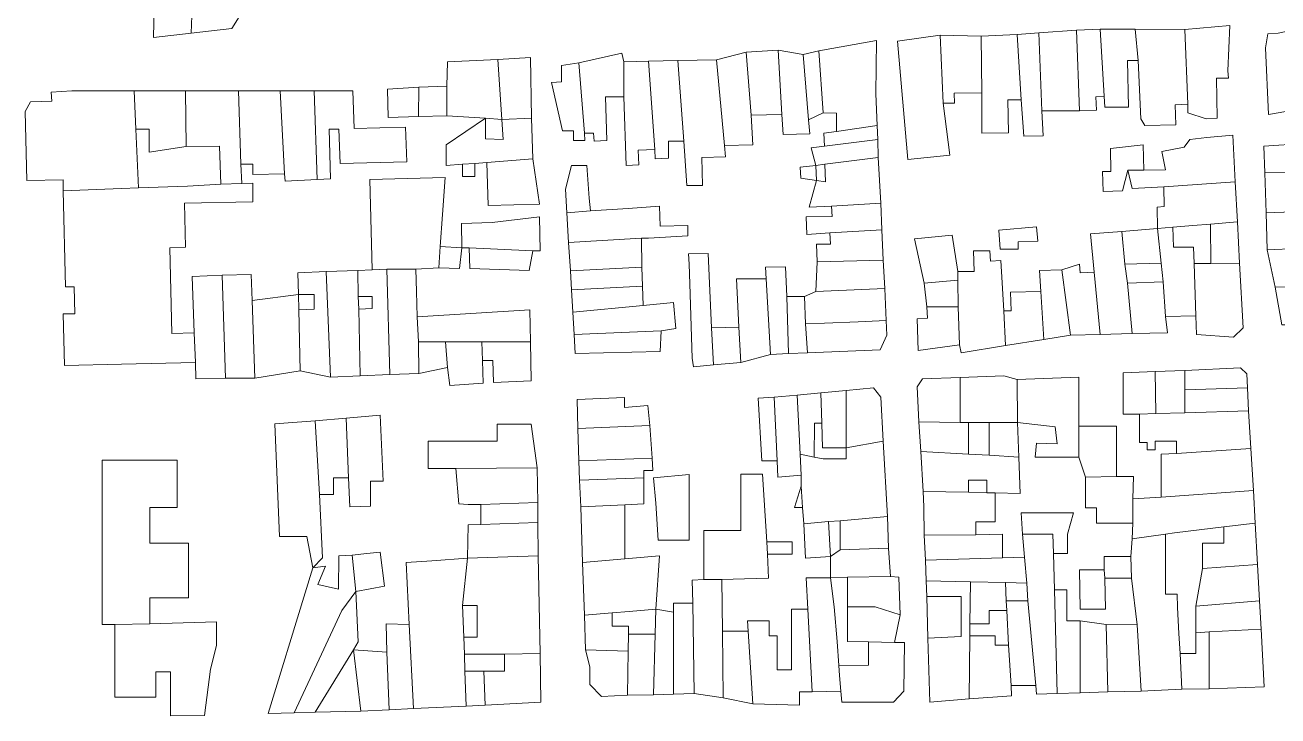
# Model space of a CAD drawing. Header units: inches. Extents: x 1138763 to 1140867, y 1050756 to 1053008.
# Drawn here: x 1138923.3 to 1139181.8, y 1052683.5 to 1052825.9 of the extents above; entities that cross this region are included whole.
import ezdxf

# ---------------------------------------------------------------- set-up
doc = ezdxf.new("R2010")
doc.units = ezdxf.units.IN
doc.header["$MEASUREMENT"] = 0
doc.layers.add('LimEdif_AM', color=44, linetype='Continuous', lineweight=5)

msp = doc.modelspace()

# ---------------------------------------------------------------- linework, layer by layer
at = {"layer": 'LimEdif_AM'}
for points in [[(1138958.31, 1052844), (1138957.56, 1052824.25), (1138949.81, 1052823.37), (1138950.19, 1052841.87), (1138949.06, 1052844.25), (1138958.31, 1052844)], [(1138961.19, 1052844.37), (1138968.19, 1052828.75), (1138965.94, 1052825.25), (1138957.56, 1052824.25), (1138958.31, 1052844), (1138961.19, 1052844.37)], [(1139163.19, 1052809.62), (1139162.56, 1052825), (1139171.81, 1052825.87), (1139171.44, 1052816.5), (1139171.56, 1052815), (1139169.06, 1052815), (1139169.19, 1052806.75), (1139166.94, 1052806.62), (1139163.19, 1052807.87), (1139163.19, 1052809.62)], [(1139087.94, 1052807.87), (1139087.06, 1052820.62), (1139098.94, 1052822.75), (1139098.81, 1052811.75), (1139099.06, 1052805.25), (1139090.69, 1052804), (1139090.69, 1052807.75), (1139087.94, 1052807.87)], [(1139112.06, 1052823.87), (1139112.69, 1052809.87), (1139114.06, 1052799.12), (1139105.44, 1052798.25), (1139103.31, 1052822.62), (1139112.06, 1052823.87)], [(1139112.06, 1052823.87), (1139120.56, 1052823.62), (1139120.69, 1052812), (1139114.94, 1052811.87), (1139115.06, 1052809.87), (1139112.69, 1052809.87), (1139112.06, 1052823.87)], [(1139120.56, 1052823.62), (1139127.94, 1052824), (1139128.81, 1052810.5), (1139126.06, 1052810.5), (1139126.19, 1052803.75), (1139120.69, 1052803.62), (1139120.69, 1052812), (1139120.56, 1052823.62)], [(1139127.94, 1052824), (1139132.44, 1052824.37), (1139133.06, 1052808.25), (1139133.31, 1052803.12), (1139129.31, 1052803), (1139128.81, 1052810.5), (1139127.94, 1052824)], [(1139132.44, 1052824.37), (1139140.19, 1052824.87), (1139140.81, 1052808.25), (1139133.06, 1052808.25), (1139132.44, 1052824.37)], [(1139140.19, 1052824.87), (1139145.06, 1052825.12), (1139145.94, 1052811.25), (1139144.19, 1052811.12), (1139144.31, 1052808.37), (1139140.81, 1052808.25), (1139140.19, 1052824.87)], [(1139145.06, 1052825.12), (1139152.31, 1052825.12), (1139152.94, 1052818.62), (1139150.69, 1052818.62), (1139150.94, 1052809), (1139146.06, 1052809), (1139145.94, 1052811.25), (1139145.06, 1052825.12)], [(1139152.31, 1052825.12), (1139162.56, 1052825), (1139163.19, 1052809.62), (1139160.56, 1052809.5), (1139160.69, 1052805.37), (1139154.31, 1052805.25), (1139153.44, 1052806.62), (1139152.94, 1052818.62), (1139152.31, 1052825.12)], [(1139186.31, 1052825.25), (1139186.94, 1052808.75), (1139179.81, 1052807.5), (1139179.19, 1052821.25), (1139179.69, 1052824.12), (1139181.81, 1052824.25), (1139186.31, 1052825.25)], [(1139037.56, 1052818.12), (1139046.44, 1052820.12), (1139046.81, 1052818.37), (1139046.81, 1052811.12), (1139043.06, 1052811.12), (1139043.31, 1052802.12), (1139040.69, 1052802), (1139040.56, 1052803.62), (1139038.69, 1052803.62), (1139037.56, 1052818.12)], [(1139065.94, 1052818.75), (1139072.06, 1052820.37), (1139073.06, 1052807.37), (1139073.44, 1052801.25), (1139067.56, 1052801.12), (1139065.94, 1052818.75)], [(1139072.06, 1052820.37), (1139078.69, 1052820.75), (1139079.44, 1052807.5), (1139073.06, 1052807.37), (1139072.06, 1052820.37)], [(1139078.69, 1052820.75), (1139083.81, 1052819.87), (1139084.94, 1052806.37), (1139085.19, 1052803.5), (1139079.69, 1052803.37), (1139079.44, 1052807.5), (1139078.69, 1052820.75)], [(1139083.81, 1052819.87), (1139087.06, 1052820.62), (1139087.94, 1052807.87), (1139084.94, 1052806.37), (1139083.81, 1052819.87)], [(1139010.31, 1052813.37), (1139010.44, 1052818.37), (1139020.81, 1052818.87), (1139021.69, 1052806.5), (1139018.31, 1052806.75), (1139010.31, 1052807.25), (1139010.31, 1052813.37)], [(1139020.81, 1052818.87), (1139027.56, 1052819.25), (1139027.81, 1052806.75), (1139021.69, 1052806.5), (1139020.81, 1052818.87)], [(1139038.69, 1052803.62), (1139038.81, 1052802.12), (1139036.44, 1052802.12), (1139036.44, 1052804.12), (1139034.19, 1052804.12), (1139031.94, 1052814.12), (1139033.94, 1052814.25), (1139033.94, 1052817.62), (1139037.56, 1052818.12), (1139038.69, 1052803.62)], [(1139046.81, 1052818.37), (1139051.94, 1052818.5), (1139053.19, 1052800.25), (1139049.81, 1052800.12), (1139049.94, 1052797.12), (1139047.31, 1052797), (1139046.81, 1052811.12), (1139046.81, 1052818.37)], [(1139051.94, 1052818.5), (1139057.94, 1052818.62), (1139059.19, 1052802), (1139056.06, 1052802), (1139056.06, 1052798.5), (1139053.31, 1052798.37), (1139053.19, 1052800.25), (1139051.94, 1052818.5)], [(1139057.94, 1052818.62), (1139065.94, 1052818.75), (1139067.56, 1052801.12), (1139067.81, 1052798.75), (1139062.94, 1052798.62), (1139063.06, 1052792.87), (1139059.81, 1052792.87), (1139059.19, 1052802), (1139057.94, 1052818.62)], [(1138945.81, 1052812.37), (1138946.19, 1052804.5), (1138946.69, 1052792.37), (1138943.19, 1052792.25), (1138931.19, 1052791.75), (1138931.19, 1052794), (1138923.69, 1052793.87), (1138923.31, 1052808.12), (1138924.44, 1052810.12), (1138928.81, 1052810.25), (1138928.69, 1052812.12), (1138932.94, 1052812.37), (1138943.19, 1052812.37), (1138945.81, 1052812.37)], [(1138945.81, 1052812.37), (1138956.44, 1052812.37), (1138956.56, 1052800.87), (1138948.94, 1052799.75), (1138948.94, 1052804.5), (1138946.19, 1052804.5), (1138945.81, 1052812.37)], [(1138956.44, 1052812.37), (1138967.31, 1052812.37), (1138967.81, 1052797.25), (1138968.06, 1052793.25), (1138963.69, 1052793.12), (1138963.44, 1052801), (1138956.56, 1052800.87), (1138956.44, 1052812.37)], [(1138967.31, 1052812.37), (1138975.94, 1052812.37), (1138976.81, 1052795.25), (1138970.31, 1052795.12), (1138970.31, 1052797.25), (1138967.81, 1052797.25), (1138967.31, 1052812.37)], [(1138975.94, 1052812.37), (1138982.94, 1052812.37), (1138983.56, 1052794.12), (1138976.94, 1052793.75), (1138976.81, 1052795.25), (1138975.94, 1052812.37)], [(1138982.94, 1052812.37), (1138990.94, 1052812.37), (1138991.19, 1052804.62), (1139001.81, 1052804.87), (1139002.06, 1052797.75), (1138988.31, 1052797.37), (1138988.06, 1052804.5), (1138986.06, 1052804.5), (1138986.31, 1052794.25), (1138983.56, 1052794.12), (1138982.94, 1052812.37)], [(1139004.44, 1052807.12), (1138998.19, 1052806.87), (1138998.06, 1052812.75), (1139004.56, 1052813.12), (1139004.44, 1052807.12)], [(1139004.56, 1052813.12), (1139010.31, 1052813.37), (1139010.31, 1052807.25), (1139004.44, 1052807.12), (1139004.56, 1052813.12)], [(1139027.81, 1052806.75), (1139028.06, 1052798.37), (1139018.56, 1052797.62), (1139016.06, 1052797.37), (1139013.56, 1052797.25), (1139010.19, 1052797), (1139010.19, 1052801.25), (1139018.31, 1052806.75), (1139018.31, 1052802.5), (1139021.94, 1052802.37), (1139021.69, 1052806.5), (1139027.81, 1052806.75)], [(1139021.69, 1052806.5), (1139021.94, 1052802.37), (1139018.31, 1052802.5), (1139018.31, 1052806.75), (1139021.69, 1052806.5)], [(1139099.06, 1052805.25), (1139099.19, 1052802.37), (1139088.19, 1052801), (1139088.06, 1052803.62), (1139090.69, 1052804), (1139099.06, 1052805.25)], [(1138956.56, 1052800.87), (1138963.44, 1052801), (1138963.69, 1052793.12), (1138956.81, 1052792.75), (1138946.69, 1052792.37), (1138946.19, 1052804.5), (1138948.94, 1052804.5), (1138948.94, 1052799.75), (1138956.56, 1052800.87)], [(1139099.19, 1052802.37), (1139099.31, 1052798.62), (1139088.31, 1052797.25), (1139086.44, 1052797), (1139085.44, 1052800.62), (1139088.19, 1052801), (1139099.19, 1052802.37)], [(1139150.81, 1052796), (1139154.06, 1052796), (1139158.56, 1052796.12), (1139157.81, 1052799.87), (1139162.44, 1052800.75), (1139163.56, 1052802.37), (1139167.06, 1052802.75), (1139172.44, 1052803.25), (1139172.94, 1052793.62), (1139158.19, 1052792.62), (1139151.69, 1052792.25), (1139150.81, 1052796)], [(1139179.06, 1052795.5), (1139178.81, 1052801), (1139187.19, 1052801.5), (1139197.06, 1052802), (1139201.94, 1052802.37), (1139202.06, 1052794.87), (1139189.06, 1052794.12), (1139189.06, 1052795.75), (1139179.06, 1052795.5)], [(1139150.81, 1052796), (1139149.69, 1052791.75), (1139145.69, 1052791.62), (1139145.56, 1052795.75), (1139147.31, 1052795.75), (1139147.19, 1052800.5), (1139153.94, 1052801.25), (1139154.06, 1052796), (1139150.81, 1052796)], [(1139016.06, 1052797.37), (1139016.06, 1052794.75), (1139013.56, 1052794.75), (1139013.56, 1052797.25), (1139016.06, 1052797.37)], [(1139028.06, 1052798.37), (1139029.44, 1052789), (1139018.81, 1052788.75), (1139018.56, 1052797.62), (1139028.06, 1052798.37)], [(1139039.94, 1052787.62), (1139035.06, 1052787.25), (1139034.81, 1052792.12), (1139036.06, 1052797), (1139039.19, 1052797), (1139039.69, 1052790.25), (1139039.94, 1052787.62)], [(1139086.56, 1052793.87), (1139083.31, 1052794.37), (1139083.19, 1052796.62), (1139086.44, 1052797), (1139086.56, 1052793.87)], [(1139099.31, 1052798.62), (1139099.81, 1052789.25), (1139089.69, 1052788.62), (1139085.06, 1052788.37), (1139086.56, 1052793.87), (1139088.44, 1052793.62), (1139088.31, 1052797.25), (1139099.31, 1052798.62)], [(1139088.31, 1052797.25), (1139088.44, 1052793.62), (1139086.56, 1052793.87), (1139086.44, 1052797), (1139088.31, 1052797.25)], [(1139008.94, 1052780.25), (1139008.69, 1052775.87), (1139003.94, 1052775.62), (1138999.94, 1052775.62), (1138997.94, 1052775.62), (1138994.94, 1052775.5), (1138994.44, 1052794.12), (1139009.94, 1052794.5), (1139009.44, 1052786.87), (1139008.94, 1052780.25)], [(1139202.06, 1052794.87), (1139201.19, 1052791.12), (1139190.06, 1052790.87), (1139190.19, 1052787.62), (1139179.31, 1052787.25), (1139179.06, 1052795.5), (1139189.06, 1052795.75), (1139189.06, 1052794.12), (1139202.06, 1052794.87)], [(1138968.06, 1052793.25), (1138970.31, 1052793.37), (1138970.31, 1052789.5), (1138956.19, 1052789.25), (1138956.44, 1052780.12), (1138953.19, 1052780), (1138953.56, 1052762.37), (1138958.19, 1052762.5), (1138958.44, 1052756.37), (1138943.19, 1052756), (1138931.44, 1052755.75), (1138931.19, 1052766.37), (1138933.56, 1052766.37), (1138933.44, 1052772), (1138931.69, 1052772), (1138931.19, 1052791.75), (1138943.19, 1052792.25), (1138946.69, 1052792.37), (1138956.81, 1052792.75), (1138963.69, 1052793.12), (1138968.06, 1052793.25)], [(1139172.94, 1052793.62), (1139173.44, 1052785.37), (1139167.81, 1052784.87), (1139164.19, 1052784.62), (1139160.06, 1052784.25), (1139156.94, 1052784), (1139156.81, 1052788.37), (1139158.31, 1052788.5), (1139158.19, 1052792.62), (1139172.94, 1052793.62)], [(1139099.81, 1052789.25), (1139100.06, 1052783.75), (1139089.31, 1052783.12), (1139084.56, 1052782.75), (1139084.44, 1052786.37), (1139089.81, 1052786.5), (1139089.69, 1052788.62), (1139099.81, 1052789.25)], [(1139039.94, 1052787.62), (1139047.69, 1052788.12), (1139054.19, 1052788.62), (1139054.31, 1052784.5), (1139060.06, 1052784.62), (1139060.06, 1052782.5), (1139051.94, 1052782), (1139050.44, 1052782), (1139035.44, 1052781.12), (1139035.06, 1052787.25), (1139039.94, 1052787.62)], [(1139190.19, 1052787.62), (1139190.56, 1052783.5), (1139188.56, 1052783.5), (1139185.81, 1052782.12), (1139185.81, 1052779.87), (1139179.56, 1052779.62), (1139179.31, 1052787.25), (1139190.19, 1052787.62)], [(1139014.94, 1052780), (1139013.44, 1052780), (1139013.31, 1052785), (1139019.69, 1052785.25), (1139029.44, 1052786.37), (1139029.56, 1052779.37), (1139028.06, 1052779.37), (1139014.94, 1052780)], [(1139128.19, 1052779.75), (1139124.44, 1052779.75), (1139124.19, 1052783.62), (1139131.94, 1052784.37), (1139132.19, 1052781.37), (1139128.19, 1052781.25), (1139128.19, 1052779.75)], [(1139149.56, 1052783.37), (1139156.94, 1052784), (1139157.69, 1052776.87), (1139150.19, 1052776.62), (1139149.56, 1052783.37)], [(1139160.06, 1052784.25), (1139160.19, 1052780.12), (1139164.31, 1052780.12), (1139164.44, 1052776.75), (1139164.81, 1052766), (1139158.56, 1052765.87), (1139158.06, 1052773), (1139157.69, 1052776.87), (1139156.94, 1052784), (1139160.06, 1052784.25)], [(1139167.81, 1052784.87), (1139167.94, 1052776.75), (1139164.44, 1052776.75), (1139164.31, 1052780.12), (1139160.19, 1052780.12), (1139160.06, 1052784.25), (1139164.19, 1052784.62), (1139167.81, 1052784.87)], [(1139173.44, 1052785.37), (1139173.81, 1052776.87), (1139167.94, 1052776.75), (1139167.81, 1052784.87), (1139173.44, 1052785.37)], [(1139050.44, 1052782), (1139050.56, 1052776), (1139035.81, 1052775.25), (1139035.44, 1052781.12), (1139050.44, 1052782)], [(1139100.06, 1052783.75), (1139100.31, 1052777.5), (1139086.69, 1052777.12), (1139086.56, 1052780.75), (1139089.44, 1052780.75), (1139089.31, 1052783.12), (1139100.06, 1052783.75)], [(1139115.69, 1052775.12), (1139115.69, 1052773.37), (1139108.81, 1052772.75), (1139106.81, 1052781.87), (1139114.56, 1052782.62), (1139115.69, 1052775.12)], [(1139150.19, 1052776.62), (1139150.69, 1052772.75), (1139151.69, 1052762.37), (1139145.06, 1052762.12), (1139143.81, 1052775), (1139143.06, 1052782.87), (1139149.56, 1052783.37), (1139150.19, 1052776.62)], [(1139008.94, 1052780.25), (1139013.44, 1052780), (1139012.94, 1052775.75), (1139008.69, 1052775.87), (1139008.94, 1052780.25)], [(1139028.06, 1052779.37), (1139027.31, 1052775.37), (1139015.06, 1052775.75), (1139014.94, 1052780), (1139028.06, 1052779.37)], [(1139064.94, 1052763.5), (1139065.31, 1052755.87), (1139061.19, 1052755.5), (1139060.94, 1052757.25), (1139060.44, 1052772.62), (1139060.31, 1052776.62), (1139060.19, 1052778.75), (1139064.19, 1052778.87), (1139064.94, 1052763.5)], [(1139115.69, 1052775.12), (1139119.06, 1052775.12), (1139118.94, 1052779.37), (1139122.31, 1052779.37), (1139122.44, 1052777.25), (1139124.56, 1052777.37), (1139125.19, 1052767), (1139125.56, 1052759.87), (1139116.44, 1052758.37), (1139116.06, 1052760), (1139115.81, 1052767.87), (1139115.69, 1052773.37), (1139115.69, 1052775.12)], [(1139185.81, 1052779.87), (1139188.44, 1052780), (1139188.69, 1052772.12), (1139181.19, 1052771.87), (1139179.56, 1052779.62), (1139185.81, 1052779.87)], [(1139100.31, 1052777.5), (1139100.69, 1052771.62), (1139086.44, 1052771), (1139086.69, 1052777.12), (1139100.31, 1052777.5)], [(1139137.19, 1052775.5), (1139140.81, 1052776.62), (1139140.94, 1052774.87), (1139143.81, 1052775), (1139145.06, 1052762.12), (1139138.94, 1052762), (1139137.19, 1052775.5)], [(1139157.69, 1052776.87), (1139158.06, 1052773), (1139150.69, 1052772.75), (1139150.19, 1052776.62), (1139157.69, 1052776.87)], [(1139173.81, 1052776.87), (1139174.56, 1052763.5), (1139172.56, 1052761.62), (1139164.94, 1052762.12), (1139164.81, 1052766), (1139164.44, 1052776.75), (1139167.94, 1052776.75), (1139173.81, 1052776.87)], [(1138958.19, 1052762.5), (1138957.81, 1052774.12), (1138963.94, 1052774.37), (1138964.69, 1052753.12), (1138958.56, 1052753), (1138958.44, 1052756.37), (1138958.19, 1052762.5)], [(1138963.94, 1052774.37), (1138969.94, 1052774.5), (1138970.19, 1052769.12), (1138970.69, 1052753.12), (1138964.69, 1052753.12), (1138963.94, 1052774.37)], [(1138979.69, 1052770.37), (1138979.56, 1052774.87), (1138985.44, 1052775.12), (1138986.31, 1052753.37), (1138980.06, 1052754.62), (1138979.81, 1052767.25), (1138982.94, 1052767.37), (1138982.94, 1052770.37), (1138979.69, 1052770.37)], [(1138985.44, 1052775.12), (1138991.94, 1052775.37), (1138992.06, 1052770), (1138992.19, 1052767.37), (1138992.44, 1052753.62), (1138986.31, 1052753.37), (1138985.44, 1052775.12)], [(1138997.94, 1052775.62), (1138998.56, 1052753.87), (1138992.44, 1052753.62), (1138992.19, 1052767.37), (1138994.94, 1052767.5), (1138994.94, 1052770), (1138992.06, 1052770), (1138991.94, 1052775.37), (1138994.94, 1052775.5), (1138997.94, 1052775.62)], [(1139003.94, 1052775.62), (1139004.06, 1052771), (1139004.19, 1052765.75), (1139004.44, 1052760.62), (1139004.56, 1052754.12), (1138998.56, 1052753.87), (1138997.94, 1052775.62), (1138999.94, 1052775.62), (1139003.94, 1052775.62)], [(1139050.56, 1052776), (1139050.69, 1052772.12), (1139036.06, 1052771.37), (1139035.81, 1052775.25), (1139050.56, 1052776)], [(1139070.56, 1052763.62), (1139070.06, 1052773.62), (1139076.19, 1052773.62), (1139077.06, 1052758), (1139070.94, 1052756.37), (1139070.56, 1052763.62)], [(1139076.19, 1052773.62), (1139076.06, 1052776), (1139080.19, 1052776.12), (1139080.44, 1052770), (1139080.81, 1052758.25), (1139077.06, 1052758), (1139076.19, 1052773.62)], [(1139132.81, 1052771), (1139132.56, 1052775.37), (1139137.19, 1052775.5), (1139138.94, 1052762), (1139133.44, 1052761.12), (1139132.81, 1052771)], [(1139050.69, 1052772.12), (1139050.81, 1052768.12), (1139036.31, 1052766.75), (1139036.06, 1052771.37), (1139050.69, 1052772.12)], [(1139100.69, 1052771.62), (1139100.94, 1052765), (1139095.19, 1052764.75), (1139088.19, 1052764.5), (1139084.31, 1052764.37), (1139084.06, 1052770), (1139086.44, 1052771), (1139100.69, 1052771.62)], [(1139115.69, 1052773.37), (1139115.81, 1052767.87), (1139109.31, 1052767.87), (1139108.81, 1052772.75), (1139115.69, 1052773.37)], [(1139125.19, 1052767), (1139126.69, 1052767), (1139126.56, 1052770.87), (1139132.81, 1052771), (1139133.44, 1052761.12), (1139125.56, 1052759.87), (1139125.19, 1052767)], [(1139158.06, 1052773), (1139158.56, 1052765.87), (1139158.94, 1052762.5), (1139151.69, 1052762.37), (1139150.69, 1052772.75), (1139158.06, 1052773)], [(1139188.69, 1052772.12), (1139188.94, 1052764.12), (1139182.56, 1052764.12), (1139181.19, 1052771.87), (1139188.69, 1052772.12)], [(1138970.19, 1052769.12), (1138979.69, 1052770.37), (1138979.81, 1052767.25), (1138980.06, 1052754.62), (1138970.69, 1052753.12), (1138970.19, 1052769.12)], [(1138979.81, 1052767.25), (1138979.69, 1052770.37), (1138982.94, 1052770.37), (1138982.94, 1052767.37), (1138979.81, 1052767.25)], [(1138992.19, 1052767.37), (1138992.06, 1052770), (1138994.94, 1052770), (1138994.94, 1052767.5), (1138992.19, 1052767.37)], [(1139050.81, 1052768.12), (1139057.06, 1052768.75), (1139057.56, 1052763.37), (1139054.56, 1052762.87), (1139036.56, 1052762.12), (1139036.31, 1052766.75), (1139050.81, 1052768.12)], [(1139080.44, 1052770), (1139084.06, 1052770), (1139084.31, 1052764.37), (1139084.69, 1052758.37), (1139080.81, 1052758.25), (1139080.44, 1052770)], [(1139004.19, 1052765.75), (1139027.44, 1052767.25), (1139027.56, 1052760.62), (1139017.56, 1052760.62), (1139010.06, 1052760.62), (1139004.44, 1052760.62), (1139004.19, 1052765.75)], [(1139115.81, 1052767.87), (1139116.06, 1052760), (1139107.56, 1052758.87), (1139107.31, 1052765.37), (1139109.44, 1052765.5), (1139109.31, 1052767.87), (1139115.81, 1052767.87)], [(1139064.94, 1052763.5), (1139070.56, 1052763.62), (1139070.94, 1052756.37), (1139065.31, 1052755.87), (1139064.94, 1052763.5)], [(1139100.94, 1052765), (1139101.06, 1052762), (1139099.69, 1052759), (1139084.69, 1052758.37), (1139084.31, 1052764.37), (1139088.19, 1052764.5), (1139095.19, 1052764.75), (1139100.94, 1052765)], [(1139054.56, 1052762.87), (1139054.31, 1052758.62), (1139036.81, 1052758.25), (1139036.56, 1052762.12), (1139054.56, 1052762.87)], [(1139010.06, 1052760.62), (1139010.44, 1052755.37), (1139004.56, 1052754.12), (1139004.44, 1052760.62), (1139010.06, 1052760.62)], [(1139017.56, 1052760.62), (1139017.69, 1052756.75), (1139017.81, 1052752.12), (1139010.94, 1052751.62), (1139010.44, 1052755.37), (1139010.06, 1052760.62), (1139017.56, 1052760.62)], [(1139027.56, 1052760.62), (1139027.69, 1052752.62), (1139019.94, 1052752.25), (1139019.81, 1052756.75), (1139017.69, 1052756.75), (1139017.56, 1052760.62), (1139027.56, 1052760.62)], [(1139107.69, 1052744.12), (1139107.31, 1052751.37), (1139108.44, 1052753), (1139116.19, 1052753.25), (1139116.19, 1052744), (1139107.69, 1052744.12)], [(1139116.19, 1052753.25), (1139125.19, 1052753.62), (1139127.94, 1052752.87), (1139128.06, 1052744), (1139122.19, 1052744), (1139117.94, 1052744), (1139116.19, 1052744), (1139116.19, 1052753.25)], [(1139127.94, 1052752.87), (1139140.69, 1052753.37), (1139140.69, 1052743.25), (1139140.69, 1052736.87), (1139131.69, 1052736.87), (1139131.94, 1052739.75), (1139136.19, 1052739.62), (1139135.81, 1052743.12), (1139128.06, 1052744), (1139127.94, 1052752.87)], [(1139156.56, 1052745.87), (1139153.19, 1052745.75), (1139149.81, 1052745.75), (1139149.81, 1052754.25), (1139156.44, 1052754.5), (1139156.56, 1052745.87)], [(1139156.44, 1052754.5), (1139162.56, 1052754.75), (1139162.56, 1052750.75), (1139162.56, 1052746), (1139156.56, 1052745.87), (1139156.44, 1052754.5)], [(1139162.56, 1052754.75), (1139174.06, 1052755.25), (1139175.31, 1052754), (1139175.44, 1052751.12), (1139162.56, 1052750.75), (1139162.56, 1052754.75)], [(1139087.44, 1052750.12), (1139092.69, 1052750.62), (1139092.69, 1052738.75), (1139087.81, 1052738.75), (1139087.69, 1052743.87), (1139087.44, 1052750.12)], [(1139092.69, 1052750.62), (1139098.31, 1052751.12), (1139099.81, 1052749.25), (1139100.31, 1052740.12), (1139092.69, 1052738.75), (1139092.69, 1052750.62)], [(1139175.44, 1052751.12), (1139175.69, 1052746.37), (1139162.56, 1052746), (1139162.56, 1052750.75), (1139175.44, 1052751.12)], [(1139052.19, 1052743.37), (1139037.31, 1052742.75), (1139037.19, 1052748.75), (1139046.94, 1052749.12), (1139046.94, 1052747.12), (1139051.81, 1052747.5), (1139052.19, 1052743.37)], [(1139078.44, 1052736.12), (1139075.31, 1052736.12), (1139074.56, 1052749), (1139077.81, 1052749.25), (1139078.44, 1052736.12)], [(1139077.81, 1052749.25), (1139082.56, 1052749.62), (1139083.19, 1052737.5), (1139083.44, 1052733.12), (1139078.56, 1052732.75), (1139078.44, 1052736.12), (1139077.81, 1052749.25)], [(1139082.56, 1052749.62), (1139087.44, 1052750.12), (1139087.69, 1052743.87), (1139086.19, 1052743.87), (1139086.06, 1052736.87), (1139083.19, 1052737.5), (1139082.56, 1052749.62)], [(1138990.06, 1052732.62), (1138989.56, 1052744.87), (1138996.56, 1052745.5), (1138997.19, 1052731.87), (1138994.56, 1052731.87), (1138994.56, 1052726.75), (1138990.31, 1052726.62), (1138990.06, 1052732.62)], [(1139175.69, 1052746.37), (1139176.19, 1052738.62), (1139160.81, 1052737.62), (1139160.81, 1052740.12), (1139156.44, 1052740.12), (1139156.44, 1052738.37), (1139154.81, 1052738.37), (1139154.81, 1052739.87), (1139153.19, 1052739.87), (1139153.19, 1052745.75), (1139156.56, 1052745.87), (1139162.56, 1052746), (1139175.69, 1052746.37)], [(1138984.06, 1052729.12), (1138984.69, 1052716.12), (1138982.69, 1052714), (1138981.44, 1052720.5), (1138975.81, 1052720.5), (1138974.81, 1052743.75), (1138983.19, 1052744.37), (1138984.06, 1052729.12)], [(1138983.19, 1052744.37), (1138989.56, 1052744.87), (1138990.06, 1052732.62), (1138986.94, 1052732.62), (1138986.94, 1052729.12), (1138984.06, 1052729.12), (1138983.19, 1052744.37)], [(1139028.94, 1052734.62), (1139012.19, 1052734.5), (1139006.44, 1052734.5), (1139006.44, 1052740.12), (1139020.69, 1052740.12), (1139020.69, 1052743.62), (1139027.69, 1052743.62), (1139028.94, 1052734.62)], [(1139052.19, 1052743.37), (1139052.69, 1052736.62), (1139037.56, 1052736.12), (1139037.31, 1052742.75), (1139052.19, 1052743.37)], [(1139092.69, 1052738.75), (1139092.69, 1052736.5), (1139087.94, 1052736.5), (1139086.06, 1052736.87), (1139086.19, 1052743.87), (1139087.69, 1052743.87), (1139087.81, 1052738.75), (1139092.69, 1052738.75)], [(1139116.19, 1052744), (1139117.94, 1052744), (1139117.94, 1052737.5), (1139108.06, 1052738), (1139107.69, 1052744.12), (1139116.19, 1052744)], [(1139122.19, 1052744), (1139122.19, 1052737.25), (1139117.94, 1052737.5), (1139117.94, 1052744), (1139122.19, 1052744)], [(1139128.06, 1052744), (1139135.81, 1052743.12), (1139136.19, 1052739.62), (1139131.94, 1052739.75), (1139131.69, 1052736.87), (1139140.69, 1052736.87), (1139142.06, 1052732.75), (1139142.06, 1052726.37), (1139144.31, 1052726.37), (1139144.31, 1052723.25), (1139151.81, 1052723.25), (1139151.69, 1052720), (1139151.44, 1052716.37), (1139145.94, 1052716.37), (1139145.94, 1052713.62), (1139140.81, 1052713.62), (1139140.94, 1052705.5), (1139146.19, 1052705.5), (1139146.06, 1052711.87), (1139151.56, 1052711.87), (1139152.69, 1052702.25), (1139146.31, 1052702.37), (1139140.94, 1052703.12), (1139138.19, 1052703.12), (1139138.19, 1052709.5), (1139135.69, 1052709.5), (1139135.44, 1052717), (1139138.31, 1052717), (1139138.31, 1052721), (1139139.56, 1052725.37), (1139128.81, 1052725.37), (1139129.06, 1052721), (1139129.44, 1052716.25), (1139124.94, 1052716.12), (1139124.94, 1052721), (1139119.44, 1052720.87), (1139119.44, 1052723.5), (1139123.44, 1052723.5), (1139123.44, 1052729.5), (1139128.56, 1052729.37), (1139128.31, 1052736.87), (1139128.06, 1052744)], [(1139128.06, 1052744), (1139128.31, 1052736.87), (1139122.19, 1052737.25), (1139122.19, 1052744), (1139128.06, 1052744)], [(1139140.69, 1052743.25), (1139148.44, 1052743.25), (1139148.44, 1052732.87), (1139142.06, 1052732.75), (1139140.69, 1052736.87), (1139140.69, 1052743.25)], [(1139100.31, 1052740.12), (1139101.19, 1052724.62), (1139091.44, 1052723.75), (1139089.06, 1052723.62), (1139083.94, 1052723.12), (1139083.69, 1052726.5), (1139083.44, 1052730.87), (1139083.44, 1052733.12), (1139083.19, 1052737.5), (1139086.06, 1052736.87), (1139087.94, 1052736.5), (1139092.69, 1052736.5), (1139092.69, 1052738.75), (1139100.31, 1052740.12)], [(1139117.94, 1052737.5), (1139122.19, 1052737.25), (1139128.31, 1052736.87), (1139128.56, 1052729.37), (1139123.44, 1052729.5), (1139121.69, 1052729.5), (1139121.69, 1052732.12), (1139117.94, 1052732.12), (1139117.94, 1052729.62), (1139108.56, 1052729.75), (1139108.06, 1052738), (1139117.94, 1052737.5)], [(1139176.19, 1052738.62), (1139176.69, 1052730), (1139157.69, 1052728.62), (1139157.69, 1052737.5), (1139160.81, 1052737.62), (1139176.19, 1052738.62)], [(1138949.06, 1052702.5), (1138941.81, 1052702.37), (1138939.19, 1052702.37), (1138939.19, 1052736.25), (1138954.69, 1052736.25), (1138954.69, 1052726.5), (1138949.06, 1052726.5), (1138949.06, 1052719.12), (1138957.06, 1052719.12), (1138957.06, 1052707.87), (1138949.06, 1052707.87), (1138949.06, 1052702.5)], [(1139052.69, 1052736.62), (1139052.81, 1052734.12), (1139050.94, 1052734.12), (1139050.94, 1052732.62), (1139037.69, 1052732.12), (1139037.56, 1052736.12), (1139052.69, 1052736.62)], [(1139028.94, 1052734.62), (1139029.06, 1052727.5), (1139017.31, 1052727.12), (1139014.69, 1052727.12), (1139012.81, 1052727.25), (1139012.19, 1052734.5), (1139028.94, 1052734.62)], [(1139050.94, 1052732.62), (1139050.94, 1052727.25), (1139047.06, 1052727), (1139037.94, 1052726.62), (1139037.69, 1052732.12), (1139050.94, 1052732.62)], [(1139060.31, 1052719.75), (1139053.94, 1052719.75), (1139053.44, 1052727.37), (1139052.94, 1052732.62), (1139060.31, 1052733.25), (1139060.31, 1052719.75)], [(1139076.31, 1052719.37), (1139076.44, 1052716.87), (1139076.69, 1052711.87), (1139071.69, 1052711.75), (1139067.06, 1052711.62), (1139063.31, 1052711.62), (1139063.31, 1052721.75), (1139070.94, 1052721.75), (1139070.94, 1052733.37), (1139075.44, 1052733.37), (1139076.31, 1052719.37)], [(1139148.44, 1052732.87), (1139151.94, 1052732.87), (1139151.81, 1052728.25), (1139151.81, 1052723.25), (1139144.31, 1052723.25), (1139144.31, 1052726.37), (1139142.06, 1052726.37), (1139142.06, 1052732.75), (1139148.44, 1052732.87)], [(1139083.69, 1052726.5), (1139082.06, 1052726.5), (1139083.44, 1052730.87), (1139083.69, 1052726.5)], [(1139117.94, 1052729.62), (1139121.69, 1052729.5), (1139123.44, 1052729.5), (1139123.44, 1052723.5), (1139119.44, 1052723.5), (1139119.44, 1052720.87), (1139108.81, 1052720.75), (1139108.69, 1052726.62), (1139108.56, 1052729.75), (1139117.94, 1052729.62)], [(1139121.69, 1052729.5), (1139117.94, 1052729.62), (1139117.94, 1052732.12), (1139121.69, 1052732.12), (1139121.69, 1052729.5)], [(1139176.69, 1052730), (1139177.06, 1052723.25), (1139170.56, 1052722.5), (1139160.44, 1052721.25), (1139158.56, 1052721), (1139151.69, 1052720), (1139151.81, 1052723.25), (1139151.81, 1052728.25), (1139157.69, 1052728.62), (1139176.69, 1052730)], [(1139029.06, 1052727.5), (1139029.06, 1052723.37), (1139017.31, 1052723), (1139017.31, 1052727.12), (1139029.06, 1052727.5)], [(1139047.06, 1052727), (1139047.06, 1052715.87), (1139038.31, 1052715.12), (1139037.94, 1052726.62), (1139047.06, 1052727)], [(1139101.19, 1052724.62), (1139101.44, 1052718.12), (1139091.44, 1052717.75), (1139091.44, 1052723.75), (1139101.19, 1052724.62)], [(1139135.44, 1052717), (1139135.31, 1052721), (1139129.06, 1052721), (1139128.81, 1052725.37), (1139139.56, 1052725.37), (1139138.31, 1052721), (1139138.31, 1052717), (1139135.44, 1052717)], [(1139029.06, 1052723.37), (1139029.19, 1052716.5), (1139014.56, 1052716), (1139014.69, 1052722.87), (1139017.31, 1052723), (1139029.06, 1052723.37)], [(1139089.06, 1052723.62), (1139089.44, 1052716.37), (1139084.31, 1052716), (1139083.94, 1052723.12), (1139089.06, 1052723.62)], [(1139091.44, 1052723.75), (1139091.44, 1052717.75), (1139089.44, 1052716.37), (1139089.06, 1052723.62), (1139091.44, 1052723.75)], [(1139170.56, 1052722.5), (1139170.56, 1052719.12), (1139166.19, 1052719.12), (1139166.19, 1052713.87), (1139164.81, 1052706.12), (1139164.81, 1052700.62), (1139164.81, 1052696.37), (1139161.56, 1052696.37), (1139161.31, 1052700.5), (1139161.06, 1052705.87), (1139160.94, 1052708.62), (1139158.56, 1052708.62), (1139158.56, 1052721), (1139160.44, 1052721.25), (1139170.56, 1052722.5)], [(1139177.06, 1052723.25), (1139177.56, 1052714.75), (1139166.19, 1052713.87), (1139166.19, 1052719.12), (1139170.56, 1052719.12), (1139170.56, 1052722.5), (1139177.06, 1052723.25)], [(1139076.31, 1052719.37), (1139081.56, 1052719.37), (1139081.56, 1052716.87), (1139076.44, 1052716.87), (1139076.31, 1052719.37)], [(1139119.44, 1052720.87), (1139124.94, 1052721), (1139124.94, 1052716.12), (1139109.06, 1052715.62), (1139108.81, 1052720.75), (1139119.44, 1052720.87)], [(1139135.44, 1052717), (1139135.69, 1052709.5), (1139136.19, 1052688.12), (1139131.94, 1052688), (1139131.81, 1052689.75), (1139130.19, 1052707.25), (1139129.94, 1052710.87), (1139129.44, 1052716.25), (1139129.06, 1052721), (1139135.31, 1052721), (1139135.44, 1052717)], [(1139158.56, 1052721), (1139158.56, 1052708.62), (1139160.94, 1052708.62), (1139161.06, 1052705.87), (1139161.31, 1052700.5), (1139161.56, 1052696.37), (1139161.94, 1052689), (1139153.56, 1052688.62), (1139152.69, 1052702.25), (1139151.56, 1052711.87), (1139151.44, 1052716.37), (1139151.69, 1052720), (1139158.56, 1052721)], [(1138990.81, 1052716.62), (1138993.81, 1052717), (1138996.56, 1052717.25), (1138997.44, 1052710.25), (1138991.56, 1052709.12), (1138990.81, 1052716.62)], [(1139101.44, 1052718.12), (1139101.81, 1052712.25), (1139092.94, 1052712.12), (1139089.44, 1052712), (1139089.44, 1052716.37), (1139091.44, 1052717.75), (1139101.44, 1052718.12)], [(1138982.69, 1052714), (1138985.31, 1052714.37), (1138983.69, 1052710.62), (1138987.94, 1052709.62), (1138988.06, 1052716.5), (1138990.81, 1052716.62), (1138991.56, 1052709.12), (1138988.69, 1052705.25), (1138978.81, 1052684.12), (1138973.44, 1052684), (1138981.06, 1052708.87), (1138982.69, 1052714)], [(1139013.56, 1052706.25), (1139013.81, 1052699.75), (1139013.94, 1052696.25), (1139014.06, 1052692.75), (1139014.31, 1052685.5), (1139003.44, 1052685), (1139002.56, 1052702.37), (1139001.94, 1052715.12), (1139007.19, 1052715.5), (1139014.56, 1052716), (1139013.56, 1052706.25)], [(1139029.19, 1052716.5), (1139029.56, 1052696.37), (1139022.19, 1052696.25), (1139017.81, 1052696.25), (1139013.94, 1052696.25), (1139013.81, 1052699.75), (1139016.56, 1052699.75), (1139016.56, 1052706.25), (1139013.56, 1052706.25), (1139014.56, 1052716), (1139029.19, 1052716.5)], [(1139047.06, 1052715.87), (1139054.19, 1052716.5), (1139053.44, 1052705.5), (1139047.94, 1052705), (1139044.44, 1052704.75), (1139038.69, 1052704.25), (1139038.31, 1052715.12), (1139047.06, 1052715.87)], [(1139129.44, 1052716.25), (1139129.94, 1052710.87), (1139125.56, 1052711), (1139118.31, 1052711.12), (1139109.19, 1052711.37), (1139109.06, 1052715.62), (1139124.94, 1052716.12), (1139129.44, 1052716.25)], [(1139151.44, 1052716.37), (1139151.56, 1052711.87), (1139146.06, 1052711.87), (1139145.94, 1052713.62), (1139145.94, 1052716.37), (1139151.44, 1052716.37)], [(1139177.56, 1052714.75), (1139177.94, 1052707.25), (1139164.81, 1052706.12), (1139166.19, 1052713.87), (1139177.56, 1052714.75)], [(1139067.06, 1052711.62), (1139067.19, 1052701), (1139067.31, 1052687.25), (1139061.31, 1052688.12), (1139061.06, 1052706.75), (1139060.94, 1052711.5), (1139063.31, 1052711.62), (1139067.06, 1052711.62)], [(1139084.81, 1052705.5), (1139084.44, 1052712), (1139089.44, 1052712), (1139090.19, 1052706), (1139090.81, 1052698.87), (1139091.19, 1052693.87), (1139091.31, 1052691.87), (1139091.56, 1052688.62), (1139085.69, 1052688.5), (1139084.81, 1052705.5)], [(1139092.94, 1052712.12), (1139092.94, 1052706), (1139092.94, 1052698.87), (1139097.31, 1052698.75), (1139097.31, 1052694), (1139091.19, 1052693.87), (1139090.81, 1052698.87), (1139090.19, 1052706), (1139089.44, 1052712), (1139092.94, 1052712.12)], [(1139101.81, 1052712.25), (1139103.56, 1052712.12), (1139103.81, 1052704.37), (1139098.69, 1052706), (1139092.94, 1052706), (1139092.94, 1052712.12), (1139101.81, 1052712.25)], [(1139146.06, 1052711.87), (1139146.19, 1052705.5), (1139140.94, 1052705.5), (1139140.81, 1052713.62), (1139145.94, 1052713.62), (1139146.06, 1052711.87)], [(1138991.56, 1052709.12), (1138992.06, 1052698.75), (1138991.06, 1052697.12), (1138983.19, 1052684.25), (1138978.81, 1052684.12), (1138988.69, 1052705.25), (1138991.56, 1052709.12)], [(1139118.31, 1052711.12), (1139118.19, 1052702.5), (1139118.19, 1052700), (1139118.06, 1052687), (1139109.94, 1052686.37), (1139109.56, 1052699.5), (1139116.44, 1052699.87), (1139116.44, 1052708.12), (1139109.31, 1052708.12), (1139109.19, 1052711.37), (1139118.31, 1052711.12)], [(1139125.56, 1052711), (1139125.69, 1052707.25), (1139125.81, 1052705.25), (1139122.19, 1052705.25), (1139122.19, 1052702.5), (1139118.19, 1052702.5), (1139118.31, 1052711.12), (1139125.56, 1052711)], [(1139129.94, 1052710.87), (1139130.19, 1052707.25), (1139125.69, 1052707.25), (1139125.56, 1052711), (1139129.94, 1052710.87)], [(1139140.94, 1052703.12), (1139140.94, 1052688.25), (1139136.19, 1052688.12), (1139135.69, 1052709.5), (1139138.19, 1052709.5), (1139138.19, 1052703.12), (1139140.94, 1052703.12)], [(1139057.06, 1052704.87), (1139057.06, 1052706.75), (1139061.06, 1052706.75), (1139061.31, 1052688.12), (1139057.06, 1052688), (1139057.06, 1052704.87)], [(1139109.56, 1052699.5), (1139109.31, 1052708.12), (1139116.44, 1052708.12), (1139116.44, 1052699.87), (1139109.56, 1052699.5)], [(1139130.19, 1052707.25), (1139131.81, 1052689.75), (1139126.69, 1052689.75), (1139126.19, 1052698.12), (1139125.81, 1052705.25), (1139125.69, 1052707.25), (1139130.19, 1052707.25)], [(1139177.94, 1052707.25), (1139178.31, 1052701.37), (1139167.56, 1052700.87), (1139164.81, 1052700.62), (1139164.81, 1052706.12), (1139177.94, 1052707.25)], [(1139013.56, 1052706.25), (1139016.56, 1052706.25), (1139016.56, 1052699.75), (1139013.81, 1052699.75), (1139013.56, 1052706.25)], [(1139044.44, 1052704.75), (1139044.44, 1052702), (1139047.81, 1052702), (1139047.81, 1052700.37), (1139047.69, 1052696.87), (1139038.94, 1052697.12), (1139038.69, 1052704.25), (1139044.44, 1052704.75)], [(1139053.44, 1052705.5), (1139053.31, 1052700.37), (1139047.81, 1052700.37), (1139047.81, 1052702), (1139044.44, 1052702), (1139044.44, 1052704.75), (1139047.94, 1052705), (1139053.44, 1052705.5)], [(1139053.44, 1052705.5), (1139057.06, 1052704.87), (1139057.06, 1052688), (1139052.94, 1052687.87), (1139053.31, 1052700.37), (1139053.44, 1052705.5)], [(1139072.44, 1052701), (1139072.31, 1052703.12), (1139076.81, 1052703.12), (1139076.81, 1052700), (1139078.44, 1052700), (1139078.44, 1052693), (1139081.44, 1052693), (1139081.44, 1052705.5), (1139084.81, 1052705.5), (1139085.69, 1052688.5), (1139083.06, 1052688.5), (1139083.06, 1052685.75), (1139073.44, 1052686), (1139072.44, 1052701)], [(1139103.81, 1052704.37), (1139102.69, 1052698.62), (1139097.31, 1052698.75), (1139092.94, 1052698.87), (1139092.94, 1052706), (1139098.69, 1052706), (1139103.81, 1052704.37)], [(1139125.81, 1052705.25), (1139126.19, 1052698.12), (1139123.44, 1052698.12), (1139123.44, 1052700), (1139118.19, 1052700), (1139118.19, 1052702.5), (1139122.19, 1052702.5), (1139122.19, 1052705.25), (1139125.81, 1052705.25)], [(1138949.06, 1052702.5), (1138962.81, 1052702.87), (1138962.81, 1052698), (1138961.56, 1052693.12), (1138960.31, 1052683.62), (1138953.31, 1052683.5), (1138953.31, 1052692.62), (1138950.31, 1052692.62), (1138950.31, 1052687.37), (1138941.81, 1052687.37), (1138941.81, 1052702.37), (1138949.06, 1052702.5)], [(1138997.94, 1052696.62), (1138997.81, 1052702.5), (1139002.56, 1052702.37), (1139003.44, 1052685), (1138998.44, 1052684.75), (1138997.94, 1052696.62)], [(1139146.31, 1052702.37), (1139146.69, 1052688.5), (1139140.94, 1052688.25), (1139140.94, 1052703.12), (1139146.31, 1052702.37)], [(1139152.69, 1052702.25), (1139153.56, 1052688.62), (1139146.69, 1052688.5), (1139146.31, 1052702.37), (1139152.69, 1052702.25)], [(1139178.31, 1052701.37), (1139178.94, 1052689.5), (1139167.56, 1052689.12), (1139167.56, 1052700.87), (1139178.31, 1052701.37)], [(1139053.31, 1052700.37), (1139052.94, 1052687.87), (1139047.56, 1052687.75), (1139047.69, 1052696.87), (1139047.81, 1052700.37), (1139053.31, 1052700.37)], [(1139067.19, 1052701), (1139072.44, 1052701), (1139073.44, 1052686), (1139067.31, 1052687.25), (1139067.19, 1052701)], [(1139102.69, 1052698.62), (1139104.69, 1052698.62), (1139104.56, 1052688.62), (1139102.44, 1052686.37), (1139091.81, 1052686.37), (1139091.56, 1052688.62), (1139091.31, 1052691.87), (1139091.19, 1052693.87), (1139097.31, 1052694), (1139097.31, 1052698.75), (1139102.69, 1052698.62)], [(1139126.19, 1052698.12), (1139126.69, 1052689.75), (1139126.81, 1052687.62), (1139118.06, 1052687), (1139118.19, 1052700), (1139123.44, 1052700), (1139123.44, 1052698.12), (1139126.19, 1052698.12)], [(1139167.56, 1052700.87), (1139167.56, 1052689.12), (1139161.94, 1052689), (1139161.56, 1052696.37), (1139164.81, 1052696.37), (1139164.81, 1052700.62), (1139167.56, 1052700.87)], [(1138991.06, 1052697.12), (1138992.56, 1052684.5), (1138983.19, 1052684.25), (1138991.06, 1052697.12)], [(1138991.06, 1052697.12), (1138997.94, 1052696.62), (1138998.44, 1052684.75), (1138992.56, 1052684.5), (1138991.06, 1052697.12)], [(1139022.19, 1052696.25), (1139022.19, 1052692.75), (1139017.94, 1052692.75), (1139014.06, 1052692.75), (1139013.94, 1052696.25), (1139017.81, 1052696.25), (1139022.19, 1052696.25)], [(1139029.56, 1052696.37), (1139029.69, 1052686.37), (1139018.19, 1052685.75), (1139017.94, 1052692.75), (1139022.19, 1052692.75), (1139022.19, 1052696.25), (1139029.56, 1052696.37)], [(1139047.69, 1052696.87), (1139047.56, 1052687.75), (1139042.19, 1052687.5), (1139039.81, 1052690), (1139039.81, 1052693.62), (1139038.94, 1052697.12), (1139047.69, 1052696.87)], [(1139017.94, 1052692.75), (1139018.19, 1052685.75), (1139014.31, 1052685.5), (1139014.06, 1052692.75), (1139017.94, 1052692.75)]]:
    msp.add_lwpolyline(points, dxfattribs=at)

doc.saveas('drawing.dxf')
